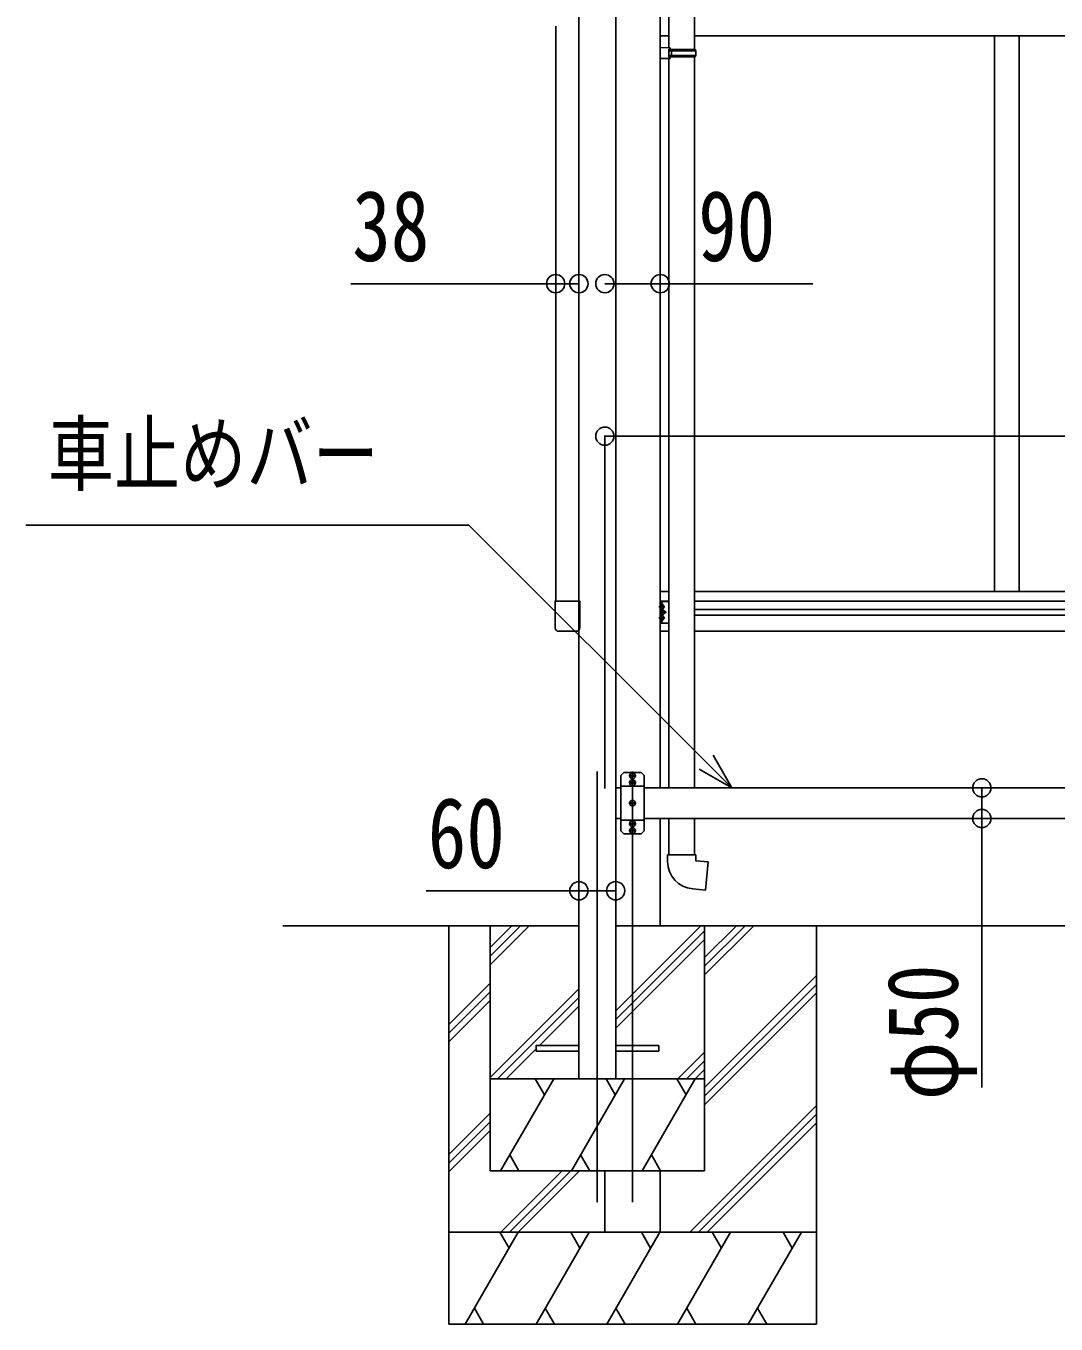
# Model space of a CAD drawing. Units: millimetres, scale not verified. Extents: x -14718 to 14718, y -10395 to 10395.
# Drawn here: x -4043 to -2363, y -4802 to -2684 of the extents above; entities that cross this region are included whole.
import ezdxf
from ezdxf.enums import TextEntityAlignment as Align

# ---------------------------------------------------------------- set-up
doc = ezdxf.new("R2010")
doc.units = ezdxf.units.MM
doc.header["$LTSCALE"] = 40
for name, color, linetype in [('0-3_YKK_12', 2, 'Continuous'), ('0-4_YKK_13', 4, 'Continuous'), ('0-5_YKK_A1', 4, 'Continuous'), ('0-6_YKK_D', 6, 'Continuous')]:
    doc.layers.add(name, color=color, linetype=linetype)
doc.styles.add('ＭＳ ゴシック', font='')
doc.styles.get('ＭＳ ゴシック').set_extended_font_data('MS Gothic')

msp = doc.modelspace()

# ---------------------------------------------------------------- linework, layer by layer
at = {"layer": '0-3_YKK_12'}
for p, q in [((-3110.97, -3899.98), (-3110.97, -4602.8)), ((-3047.73, -3907.44), (-3059.2, -3907.44)), ((-3047.73, -3918.44), (-3059.2, -3918.44)), ((-3053.47, -3899.98), (-3053.47, -4602.8)), ((-3053.47, -3913.17), (-3053.47, -3901.7)), ((-3053.47, -3924.17), (-3053.47, -3912.7)), ((-3047.73, -3951.94), (-3059.2, -3951.94)), ((-3053.47, -3991.17), (-3053.47, -3979.7)), ((-3047.73, -3985.44), (-3059.2, -3985.44)), ((-3047.73, -3996.44), (-3059.2, -3996.44)), ((-3053.47, -4002.17), (-3053.47, -3990.7))]:
    msp.add_line(p, q, dxfattribs=at)
at = {"layer": '0-4_YKK_13'}
for p, q in [((-2994.27, -2719.31), (-2994.27, -1775.18)), ((-2952.27, -2721.87), (-2952.27, -1772.62)), ((-2992.27, -2719.37), (-3008.27, -2718.9)), ((-3008.27, -2718.9), (-3008.27, -2736.84)), ((-2992.27, -2721.37), (-2994.27, -2721.37)), ((-2951.27, -2721.87), (-2994.27, -2721.87)), ((-2950.27, -2723.87), (-2994.27, -2723.87)), ((-2950.27, -2731.87), (-2994.27, -2731.87)), ((-2992.27, -2721.37), (-2992.27, -2719.37)), ((-2989.79, -2723.87), (-2989.36, -2721.87)), ((-2950.27, -2723.87), (-2951.27, -2721.87)), ((-2950.27, -2731.87), (-2951.27, -2733.87)), ((-2950.27, -2723.87), (-2950.27, -2731.87)), ((-2992.27, -2736.37), (-3008.27, -2736.84)), ((-2951.27, -2733.87), (-2994.27, -2733.87)), ((-2994.27, -2736.43), (-2994.27, -3926.94)), ((-2992.27, -2736.37), (-2992.27, -2734.37)), ((-2952.27, -2733.87), (-2952.27, -3926.94)), ((-3000.89, -3631.44), (-3010.77, -3631.44)), ((-3008.27, -3657.94), (-3008.27, -3622.94)), ((-2994.27, -3622.94), (-3008.27, -3622.94)), ((-3005.77, -3657.94), (-3005.77, -3622.94)), ((-3005.77, -3635.59), (-3005.77, -3627.29)), ((-3005.77, -3640.44), (-2998.77, -3640.44)), ((-3005.07, -3626.79), (-3005.27, -3626.79)), ((-3005.07, -3636.09), (-3005.27, -3636.09)), ((-3002.59, -3630.93), (-3003.39, -3630.98)), ((-3003.39, -3630.98), (-3003.39, -3631.89)), ((-3002.59, -3631.94), (-3003.39, -3631.89)), ((-3000.89, -3649.44), (-3010.77, -3649.44)), ((-2994.27, -3657.94), (-3008.27, -3657.94)), ((-3005.77, -3653.59), (-3005.77, -3645.28)), ((-3005.07, -3644.78), (-3005.27, -3644.78)), ((-3005.07, -3654.09), (-3005.27, -3654.09)), ((-3002.59, -3648.93), (-3003.39, -3648.98)), ((-3003.39, -3648.98), (-3003.39, -3649.89)), ((-3002.59, -3649.94), (-3003.39, -3649.89)), ((-3174.23, -3671.44), (-3145.21, -3671.44)), ((-3067.47, -3901.94), (-3072.47, -3906.94)), ((-3072.47, -3906.94), (-3072.47, -3937.22)), ((-3054.18, -3901.94), (-3067.47, -3901.94)), ((-3055.84, -3906.84), (-3054.81, -3906.83)), ((-3055.84, -3908.03), (-3054.81, -3908.05)), ((-3055.84, -3917.84), (-3054.81, -3917.83)), ((-3055.84, -3919.03), (-3054.81, -3919.05)), ((-3054.81, -3906.83), (-3054.2, -3906.71)), ((-3054.81, -3908.05), (-3054.2, -3908.17)), ((-3054.81, -3917.83), (-3054.2, -3917.71)), ((-3054.08, -3906.1), (-3054.2, -3906.71)), ((-3054.08, -3908.78), (-3054.2, -3908.17)), ((-3054.08, -3917.1), (-3054.2, -3917.71)), ((-3054.06, -3905.06), (-3054.08, -3906.1)), ((-3054.06, -3909.81), (-3054.08, -3908.78)), ((-3054.06, -3916.06), (-3054.08, -3917.1)), ((-3052.87, -3905.06), (-3052.86, -3906.1)), ((-3052.87, -3909.81), (-3052.86, -3908.78)), ((-3052.87, -3916.06), (-3052.86, -3917.1)), ((-3052.86, -3906.1), (-3052.74, -3906.71)), ((-3052.86, -3908.78), (-3052.74, -3908.17)), ((-3052.86, -3917.1), (-3052.74, -3917.71)), ((-3039.47, -3901.94), (-3052.75, -3901.94)), ((-3052.13, -3906.83), (-3052.74, -3906.71)), ((-3052.13, -3908.05), (-3052.74, -3908.17)), ((-3052.13, -3917.83), (-3052.74, -3917.71)), ((-3051.09, -3906.84), (-3052.13, -3906.83)), ((-3051.09, -3908.03), (-3052.13, -3908.05)), ((-3051.09, -3917.84), (-3052.13, -3917.83)), ((-3051.09, -3919.03), (-3052.13, -3919.05)), ((-3039.47, -3901.94), (-3034.47, -3906.94)), ((-3034.47, -3906.94), (-3034.47, -3937.22)), ((-3034.47, -3924.34), (-3072.47, -3924.34)), ((-3072.47, -3938.65), (-3072.47, -3965.22)), ((-3054.81, -3919.05), (-3054.2, -3919.17)), ((-3054.08, -3919.78), (-3054.2, -3919.17)), ((-3054.06, -3920.81), (-3054.08, -3919.78)), ((-3052.87, -3920.81), (-3052.86, -3919.78)), ((-3052.86, -3919.78), (-3052.74, -3919.17)), ((-3052.13, -3919.05), (-3052.74, -3919.17)), ((-3034.47, -3938.65), (-3034.47, -3965.22)), ((-3055.84, -3951.34), (-3054.81, -3951.33)), ((-3055.84, -3952.53), (-3054.81, -3952.55)), ((-3054.81, -3951.33), (-3054.2, -3951.21)), ((-3054.81, -3952.55), (-3054.2, -3952.67)), ((-3054.08, -3950.6), (-3054.2, -3951.21)), ((-3054.08, -3953.28), (-3054.2, -3952.67)), ((-3054.06, -3949.56), (-3054.08, -3950.6)), ((-3054.06, -3954.31), (-3054.08, -3953.28)), ((-3052.87, -3949.56), (-3052.86, -3950.6)), ((-3052.87, -3954.31), (-3052.86, -3953.28)), ((-3052.86, -3950.6), (-3052.74, -3951.21)), ((-3052.86, -3953.28), (-3052.74, -3952.67)), ((-3052.13, -3951.33), (-3052.74, -3951.21)), ((-3052.13, -3952.55), (-3052.74, -3952.67)), ((-3051.09, -3951.34), (-3052.13, -3951.33)), ((-3051.09, -3952.53), (-3052.13, -3952.55)), ((-3072.47, -3966.65), (-3072.47, -3996.94)), ((-3034.47, -3979.54), (-3072.47, -3979.54)), ((-3034.47, -3966.65), (-3034.47, -3996.94)), ((-2994.27, -3976.94), (-2994.27, -4036.07)), ((-2952.27, -3976.94), (-2952.27, -4036.07)), ((-3067.47, -4001.94), (-3072.47, -3996.94)), ((-3067.47, -4001.94), (-3054.18, -4001.94)), ((-3055.84, -3984.84), (-3054.81, -3984.83)), ((-3055.84, -3986.03), (-3054.81, -3986.05)), ((-3055.84, -3995.84), (-3054.81, -3995.83)), ((-3055.84, -3997.03), (-3054.81, -3997.05)), ((-3054.81, -3984.83), (-3054.2, -3984.71)), ((-3054.81, -3986.05), (-3054.2, -3986.17)), ((-3054.81, -3995.83), (-3054.2, -3995.71)), ((-3054.81, -3997.05), (-3054.2, -3997.17)), ((-3054.08, -3984.1), (-3054.2, -3984.71)), ((-3054.08, -3986.78), (-3054.2, -3986.17)), ((-3054.08, -3995.1), (-3054.2, -3995.71)), ((-3054.08, -3997.78), (-3054.2, -3997.17)), ((-3054.06, -3983.06), (-3054.08, -3984.1)), ((-3054.06, -3987.81), (-3054.08, -3986.78)), ((-3054.06, -3994.06), (-3054.08, -3995.1)), ((-3054.06, -3998.81), (-3054.08, -3997.78)), ((-3052.87, -3983.06), (-3052.86, -3984.1)), ((-3052.87, -3987.81), (-3052.86, -3986.78)), ((-3052.87, -3994.06), (-3052.86, -3995.1)), ((-3052.87, -3998.81), (-3052.86, -3997.78)), ((-3052.86, -3984.1), (-3052.74, -3984.71)), ((-3052.86, -3986.78), (-3052.74, -3986.17)), ((-3052.86, -3995.1), (-3052.74, -3995.71)), ((-3052.86, -3997.78), (-3052.74, -3997.17)), ((-3052.75, -4001.94), (-3039.47, -4001.94)), ((-3052.13, -3984.83), (-3052.74, -3984.71)), ((-3052.13, -3986.05), (-3052.74, -3986.17)), ((-3052.13, -3995.83), (-3052.74, -3995.71)), ((-3052.13, -3997.05), (-3052.74, -3997.17)), ((-3051.09, -3984.84), (-3052.13, -3984.83)), ((-3051.09, -3986.03), (-3052.13, -3986.05)), ((-3051.09, -3995.84), (-3052.13, -3995.83)), ((-3051.09, -3997.03), (-3052.13, -3997.05)), ((-3039.47, -4001.94), (-3034.47, -3996.94)), ((-2950.27, -4036.07), (-2996.27, -4036.07)), ((-2996.27, -4036.07), (-2996.27, -4046.99)), ((-2950.27, -4046.07), (-2950.27, -4036.07)), ((-3080.97, -4347.44), (-3010.72, -4347.44))]:
    msp.add_line(p, q, dxfattribs=at)
for points in [[(-2992.27, -2734.37), (-2994.27, -2734.37), (-2994.27, -2721.37)], [(-2989.79, -2723.87), (-2989.79, -2731.87), (-2989.36, -2733.87)], [(-3139.72, -3665.94), (-3139.72, -3622.24), (-3179.72, -3622.24), (-3179.72, -3665.94)], [(-3004.89, -3644.81), (-2998.77, -3640.44), (-3004.88, -3636.07)], [(-2955.19, -4091.82), (-2934.35, -4093.64), (-2930.34, -4047.81), (-2950.27, -4046.07)], [(-3140.97, -4356.44), (-3210.72, -4356.44), (-3210.72, -4347.44), (-3140.97, -4347.44)], [(-3010.72, -4347.44), (-3010.72, -4356.44), (-3080.97, -4356.44)]]:
    msp.add_lwpolyline(points, dxfattribs=at)
for centre in [(-3053.47, -3907.44), (-3053.47, -3918.44), (-3053.47, -3951.94), (-3053.47, -3985.44), (-3053.47, -3996.44)]:
    msp.add_circle(centre, 4.74, dxfattribs=at)
for centre, radius, start, end in [((-3005.27, -3627.29), 0.5, 90, 180), ((-3005.27, -3635.59), 0.5, 180, 270), ((-3005.07, -3627.59), 0.8, 47.76419, 90), ((-3005.07, -3635.29), 0.8, 270, 312.23581), ((-3008.57, -3631.44), 6, 4.82796, 47.76419), ((-3008.57, -3631.44), 6, 312.23581, 355.17204), ((-3005.27, -3645.28), 0.5, 90, 180), ((-3005.27, -3653.59), 0.5, 180, 270), ((-3005.07, -3645.58), 0.8, 47.76419, 90), ((-3005.07, -3653.29), 0.8, 270, 312.23581), ((-3008.57, -3649.44), 6, 4.82796, 47.76419), ((-3008.57, -3649.44), 6, 312.23581, 355.17204), ((-3053.47, -3907.44), 2.45, 165.9892, 194.0108), ((-3053.47, -3918.44), 2.45, 165.9892, 194.0108), ((-3053.47, -3901.24), 1, 224.427, 315.573), ((-3053.47, -3907.44), 2.45, 75.9892, 104.0108), ((-3053.47, -3907.44), 2.45, 255.9892, 284.0108), ((-3053.47, -3918.44), 2.45, 75.9892, 104.0108), ((-3053.47, -3907.44), 2.45, 345.9892, 14.0108), ((-3053.47, -3918.44), 2.45, 345.9892, 14.0108), ((-3073.17, -3937.94), 1, 314.427, 45.573), ((-3053.47, -3918.44), 2.45, 255.9892, 284.0108), ((-3033.77, -3937.94), 1, 134.427, 225.573), ((-3053.47, -3951.94), 2.45, 165.9892, 194.0108), ((-3053.47, -3951.94), 2.45, 75.9892, 104.0108), ((-3053.47, -3951.94), 2.45, 255.9892, 284.0108), ((-3053.47, -3951.94), 2.45, 345.9892, 14.0108), ((-3073.17, -3965.94), 1, 314.427, 45.573), ((-3033.77, -3965.94), 1, 134.427, 225.573), ((-3053.47, -3985.44), 2.45, 165.9892, 194.0108), ((-3053.47, -3996.44), 2.45, 165.9892, 194.0108), ((-3053.47, -4002.64), 1, 44.427, 135.573), ((-3053.47, -3985.44), 2.45, 75.9892, 104.0108), ((-3053.47, -3985.44), 2.45, 255.9892, 284.0108), ((-3053.47, -3996.44), 2.45, 75.9892, 104.0108), ((-3053.47, -3996.44), 2.45, 255.9892, 284.0108), ((-3053.47, -3985.44), 2.45, 345.9892, 14.0108), ((-3053.47, -3996.44), 2.45, 345.9892, 14.0108), ((-2951.27, -4046.99), 45, 180, 265)]:
    msp.add_arc(centre, radius, start, end, dxfattribs=at)
for centre, major_axis in [((-3174.21, -3665.93), (-3.9, -3.9)), ((-3145.23, -3665.93), (3.9, -3.9))]:
    msp.add_ellipse(centre, major_axis=major_axis, ratio=0.997265, start_param=5.4991567, end_param=7.0672139, dxfattribs=at)
at = {"layer": '0-5_YKK_A1'}
for p, q in [((-3008.27, -3926.94), (-3008.27, -1522.94)), ((-3178.47, -3622.24), (-3178.47, -2683.64)), ((-3140.97, -3622.24), (-3140.97, -2683.64)), ((-3008.27, -2699.44), (-2994.27, -2699.44)), ((-2952.27, -2699.44), (-698.17, -2699.44)), ((-2462.97, -2699.44), (-2462.97, -3606.44)), ((-2422.97, -2699.44), (-2422.97, -3606.44)), ((-3008.27, -3606.44), (-2994.27, -3606.44)), ((-3008.27, -3622.44), (-2994.27, -3622.44)), ((-2952.27, -3606.44), (-698.17, -3606.44)), ((-2952.27, -3622.44), (-698.17, -3622.44)), ((-2952.27, -3635.94), (-740.17, -3635.94)), ((-2952.27, -3644.94), (-740.17, -3644.94)), ((-3008.27, -3670.94), (-2994.27, -3670.94)), ((-2952.27, -3670.94), (-698.17, -3670.94)), ((-3080.97, -3926.94), (-3072.47, -3926.94)), ((-3034.47, -3926.94), (-1873.22, -3926.94)), ((-3072.47, -3976.94), (-3080.97, -3976.94)), ((-1873.22, -3976.94), (-3034.47, -3976.94)), ((-3008.27, -4151.94), (-3008.27, -3976.94)), ((-3624.13, -4151.94), (-3140.97, -4151.94)), ((-3353.47, -4151.94), (-3353.47, -4801.94)), ((-3285.97, -4151.94), (-3285.97, -4551.94)), ((-3285.97, -4187.67), (-3250.24, -4151.94)), ((-3285.97, -4201.81), (-3236.1, -4151.94)), ((-3285.97, -4215.95), (-3221.95, -4151.94)), ((-3080.97, -4151.94), (-1878.22, -4151.94)), ((-3080.97, -4291.03), (-2941.87, -4151.94)), ((-2935.97, -4151.94), (-2935.97, -4551.94)), ((-2935.97, -4232.07), (-2855.84, -4151.94)), ((-2935.97, -4203.78), (-2884.12, -4151.94)), ((-2935.97, -4217.92), (-2869.98, -4151.94)), ((-2753.47, -4151.94), (-2753.47, -4801.94)), ((-3080.97, -4305.17), (-2935.97, -4160.18)), ((-3080.97, -4319.32), (-2935.97, -4174.32)), ((-2935.97, -4415.91), (-2753.47, -4233.41)), ((-3353.47, -4312.91), (-3285.97, -4245.41)), ((-3285.97, -4399.8), (-3140.97, -4254.8)), ((-2935.97, -4430.05), (-2753.47, -4247.56)), ((-3353.47, -4327.06), (-3285.97, -4259.56)), ((-3353.47, -4341.2), (-3285.97, -4273.7)), ((-3273.97, -4401.94), (-3140.97, -4268.94)), ((-2935.97, -4444.2), (-2753.47, -4261.7)), ((-3205.32, -4347.44), (-3140.97, -4283.08)), ((-3259.82, -4401.94), (-3210.72, -4352.83)), ((-2979.74, -4401.94), (-2935.97, -4358.16)), ((-2965.6, -4401.94), (-2935.97, -4372.31)), ((-2935.97, -4401.94), (-3285.97, -4401.94)), ((-3268.73, -4551.94), (-3182.13, -4401.94)), ((-3197.13, -4427.92), (-3212.13, -4401.94)), ((-3153.26, -4551.94), (-3066.66, -4401.94)), ((-3081.66, -4427.92), (-3096.66, -4401.93)), ((-3037.79, -4551.94), (-2951.19, -4401.94)), ((-2966.19, -4427.92), (-2981.19, -4401.94)), ((-2951.46, -4401.94), (-2935.97, -4386.45)), ((-2959.86, -4651.94), (-2753.47, -4445.55)), ((-3353.47, -4525.05), (-3285.97, -4457.55)), ((-2945.72, -4651.94), (-2753.47, -4459.69)), ((-3353.47, -4539.19), (-3285.97, -4471.69)), ((-3353.47, -4553.33), (-3285.97, -4485.83)), ((-2931.57, -4651.94), (-2753.47, -4473.83)), ((-3253.73, -4525.95), (-3238.73, -4551.94)), ((-3138.26, -4525.96), (-3123.26, -4551.94)), ((-3022.79, -4525.96), (-3007.79, -4551.94)), ((-3285.97, -4551.94), (-2935.97, -4551.94)), ((-3268.23, -4651.94), (-3168.23, -4551.94)), ((-3254.08, -4651.94), (-3154.08, -4551.94)), ((-3239.94, -4651.94), (-3139.94, -4551.94)), ((-3098.67, -4651.94), (-3098.67, -4551.94)), ((-3008.27, -4651.94), (-3008.27, -4551.94)), ((-2753.47, -4651.94), (-3353.47, -4651.94)), ((-3326.45, -4801.93), (-3239.85, -4651.94)), ((-3254.85, -4677.92), (-3269.85, -4651.94)), ((-3210.98, -4801.94), (-3124.38, -4651.94)), ((-3139.38, -4677.92), (-3154.38, -4651.94)), ((-3008.27, -4651.94), (-3098.67, -4651.94)), ((-3095.51, -4801.94), (-3008.91, -4651.94)), ((-3023.91, -4677.92), (-3038.91, -4651.93)), ((-2980.04, -4801.94), (-2893.44, -4651.94)), ((-2908.44, -4677.92), (-2923.44, -4651.94)), ((-2864.57, -4801.94), (-2777.97, -4651.94)), ((-2807.97, -4651.94), (-2792.97, -4677.92)), ((-3311.45, -4775.96), (-3296.45, -4801.93)), ((-3195.98, -4775.95), (-3180.98, -4801.94)), ((-3080.51, -4775.96), (-3065.51, -4801.94)), ((-2965.04, -4775.96), (-2950.04, -4801.94)), ((-2849.57, -4775.96), (-2834.57, -4801.94)), ((-3353.47, -4801.94), (-2753.47, -4801.94))]:
    msp.add_line(p, q, dxfattribs=at)
for points in [[(-3081.47, -1409.52), (-3140.97, -1409.52), (-3140.97, -4401.94)], [(-3140.97, -4401.94), (-3080.97, -4401.94), (-3080.97, -1436.22)]]:
    msp.add_lwpolyline(points, dxfattribs=at)
at = {"layer": '0-6_YKK_D'}
for p, q in [((-3098.67, -3927.93), (-3098.67, -3352.05)), ((1792.73, -3353.05), (-3098.67, -3353.05))]:
    msp.add_line(p, q, dxfattribs=at)
for points in [[(-3140.97, -3104.15), (-3178.97, -3104.15), (-3513.1, -3104.15)], [(-3098.67, -3104.15), (-3008.27, -3104.15), (-2759.3, -3104.15)], [(-2891.23, -3926.94), (-2933.34, -3884.9), (-3320.82, -3498.05), (-4043.1, -3498.05)], [(-2944.6, -3896.18), (-2891.23, -3926.94), (-2922.08, -3873.61)], [(-2483.6, -3926.94), (-2483.6, -3976.94), (-2483.6, -4416.07)], [(-3080.97, -4094.86), (-3140.97, -4094.86), (-3389.93, -4094.86)]]:
    msp.add_lwpolyline(points, dxfattribs=at)
for centre in [(-3178.97, -3104.15), (-3140.97, -3104.15), (-3098.67, -3104.15), (-3008.27, -3104.15), (-3098.67, -3353.05), (-2483.6, -3926.94), (-2483.6, -3976.94), (-3140.97, -4094.86), (-3080.97, -4094.86)]:
    msp.add_circle(centre, 14.88, dxfattribs=at)

# ---------------------------------------------------------------- texts
at = {"layer": '0-6_YKK_D', "style": 'ＭＳ ゴシック', "width": 0.8}
for s, height, p in [('38', 115.5, (-3510.77, -3101.82)), ('90', 115.5, (-2946.43, -3101.82)), ('車止めバー', 98.97, (-4007.56, -3460.82)), ('60', 115.5, (-3387.6, -4092.53))]:
    msp.add_text(s, height=height, dxfattribs=at).set_placement(p, align=Align.BOTTOM_LEFT)
msp.add_text('φ50', height=115.5, rotation=90, dxfattribs=at).set_placement((-2488.27, -4436.6), align=Align.BOTTOM_LEFT)

doc.saveas('drawing.dxf')
